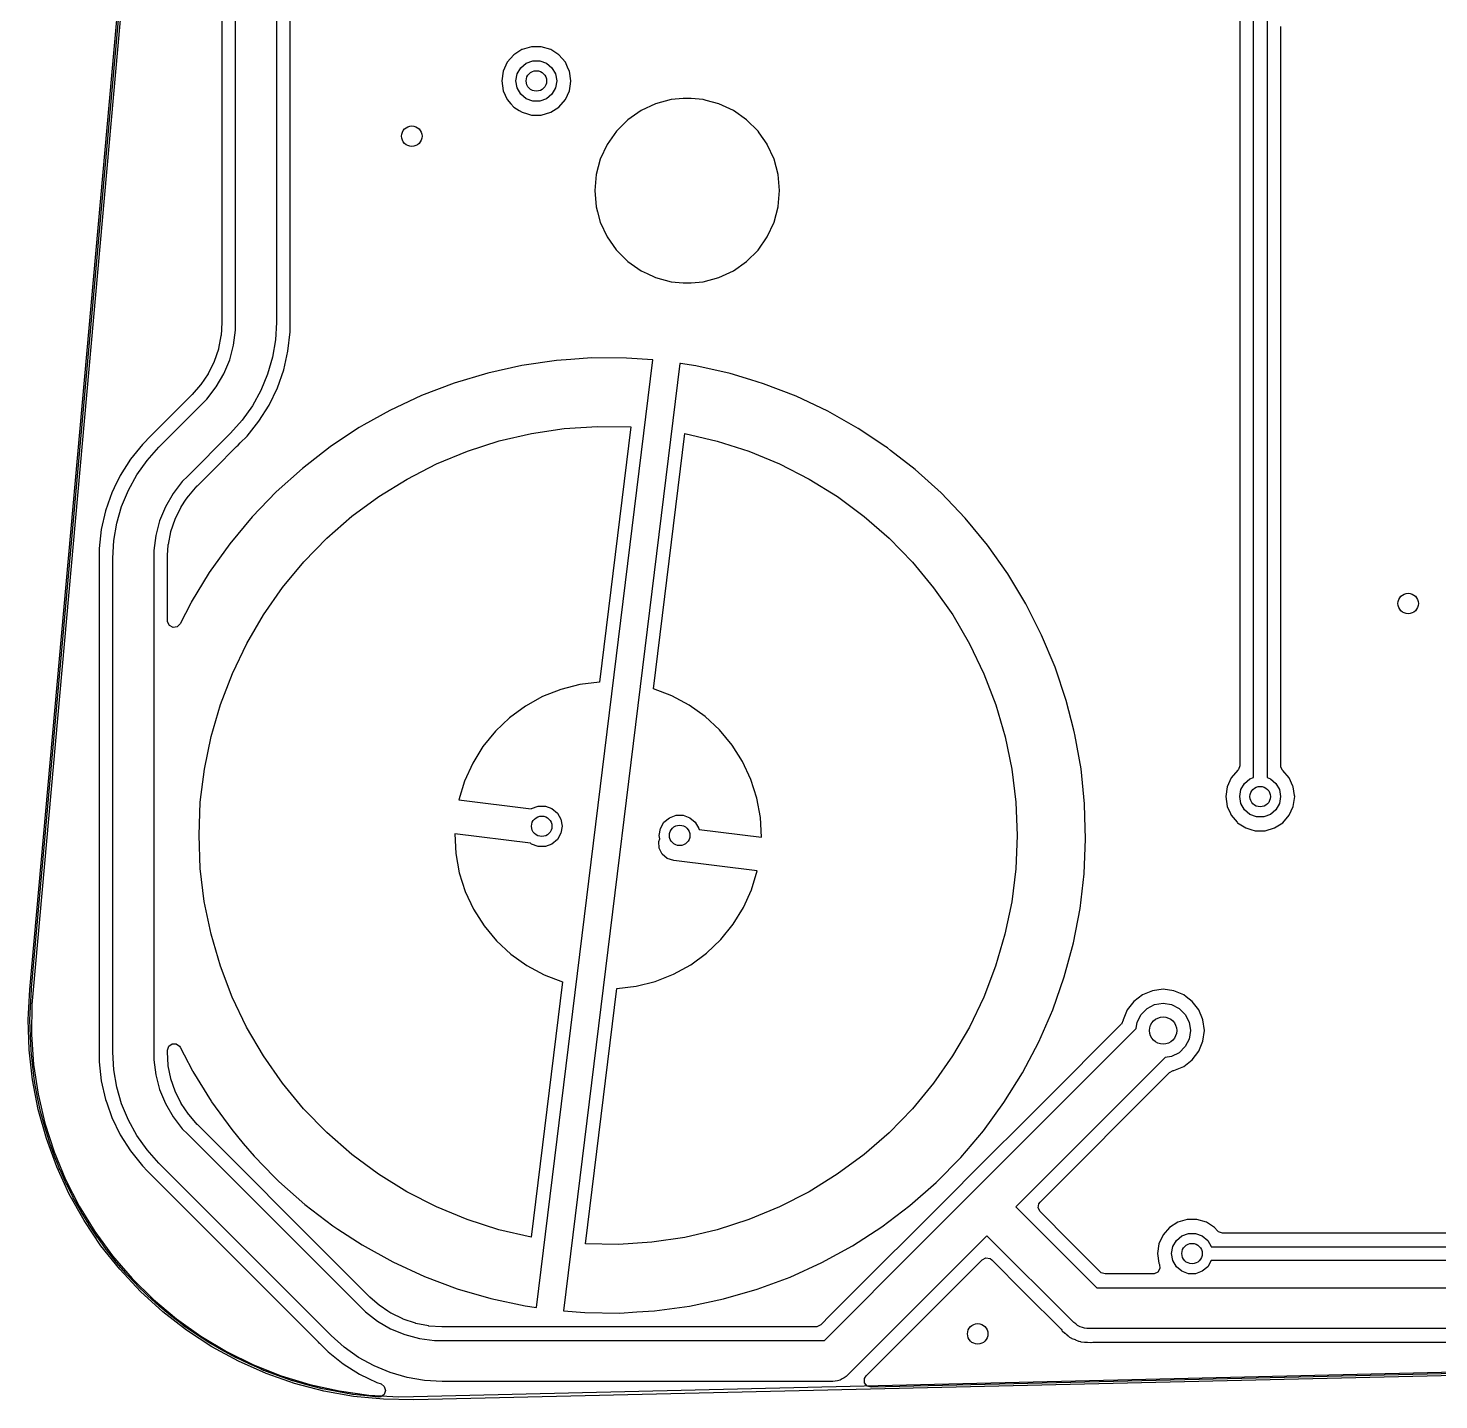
# Model space of a CAD drawing. Extents: x -114 to 114, y -62 to 23.
# Drawn here: x -113.7 to -93.01, y -36.33 to -16.22 of the extents above; entities that cross this region are included whole.
import ezdxf

# ---------------------------------------------------------------- set-up
doc = ezdxf.new("R2010")
doc.units = 0
doc.layers.add('BLACK', color=7, linetype='CONTINUOUS')

msp = doc.modelspace()

# ---------------------------------------------------------------- linework, layer by layer
at = {"layer": 'BLACK', "linetype": 'CONTINUOUS'}
for p, q in [((-113.679, -30.3129), (-109.632, 14.7392)), ((-109.582, 14.7348), (-113.629, -30.3174)), ((-113.651, -30.2928), (-110.056, 9.73617)), ((-110.86, -5.15466), (-110.86, -20.4645)), ((-110.66, -20.5336), (-110.66, -5.19045)), ((-110.06, -5.19045), (-110.06, -20.5336)), ((-95.7313, -27.2088), (-95.7313, -6.97642)), ((-95.5313, -6.97642), (-95.5313, -27.2088)), ((-109.859, -16.9934), (-109.859, -10.8796)), ((-95.9318, -11.0338), (-95.9318, -27.0329)), ((-95.3308, -25.6745), (-95.3308, -16.196)), ((-106.459, -16.5334), (-106.58, -16.6112)), ((-106.458, -16.5334), (-106.459, -16.5334)), ((-106.32, -16.4929), (-106.458, -16.5334)), ((-106.176, -16.4929), (-106.32, -16.4929)), ((-106.32, -16.4929), (-106.32, -16.4929)), ((-106.038, -16.5334), (-106.176, -16.4929)), ((-106.176, -16.4929), (-106.176, -16.4929)), ((-105.917, -16.6112), (-106.038, -16.5334)), ((-106.038, -16.5334), (-106.038, -16.5334)), ((-106.038, -16.5334), (-106.038, -16.5334)), ((-106.038, -16.5334), (-106.038, -16.5334)), ((-106.674, -16.72), (-106.734, -16.8509)), ((-106.58, -16.6112), (-106.674, -16.72)), ((-106.478, -16.8005), (-106.398, -16.7336)), ((-106.398, -16.7336), (-106.301, -16.6979)), ((-106.301, -16.6979), (-106.196, -16.6979)), ((-106.196, -16.6979), (-106.098, -16.7336)), ((-106.098, -16.7336), (-106.019, -16.8005)), ((-105.823, -16.72), (-105.917, -16.6112)), ((-105.917, -16.6112), (-105.917, -16.6112)), ((-105.917, -16.6112), (-105.917, -16.6112)), ((-105.78, -16.8136), (-105.823, -16.72)), ((-106.734, -16.8509), (-106.754, -16.9934)), ((-106.548, -16.9934), (-106.53, -16.8908)), ((-106.53, -16.8908), (-106.478, -16.8005)), ((-106.019, -16.8005), (-105.967, -16.8908)), ((-105.967, -16.8908), (-105.948, -16.9934)), ((-105.763, -16.8509), (-105.78, -16.8136)), ((-105.743, -16.9934), (-105.763, -16.8509)), ((-109.859, -18.6014), (-109.859, -16.9934)), ((-106.754, -16.9934), (-106.754, -16.9934)), ((-106.754, -16.9934), (-106.734, -17.1358)), ((-106.734, -17.1358), (-106.674, -17.2656)), ((-106.53, -17.096), (-106.548, -16.9934)), ((-106.478, -17.1862), (-106.53, -17.096)), ((-105.967, -17.096), (-106.019, -17.1862)), ((-105.948, -16.9934), (-105.967, -17.096)), ((-105.823, -17.2668), (-105.763, -17.1358)), ((-105.763, -17.1358), (-105.749, -17.0345)), ((-105.749, -17.0345), (-105.743, -16.9934)), ((-105.743, -16.9934), (-105.743, -16.9934)), ((-106.674, -17.2656), (-106.674, -17.2668)), ((-106.674, -17.2668), (-106.621, -17.3275)), ((-106.621, -17.3275), (-106.58, -17.3755)), ((-106.58, -17.3755), (-106.499, -17.4273)), ((-106.398, -17.2532), (-106.478, -17.1862)), ((-106.301, -17.2888), (-106.398, -17.2532)), ((-106.196, -17.2888), (-106.301, -17.2888)), ((-106.098, -17.2532), (-106.196, -17.2888)), ((-106.019, -17.1862), (-106.098, -17.2532)), ((-106.038, -17.4533), (-105.917, -17.3755)), ((-105.917, -17.3755), (-105.823, -17.2668)), ((-104.499, -17.3275), (-104.713, -17.4273)), ((-104.271, -17.2663), (-104.499, -17.3275)), ((-104.095, -17.2509), (-104.271, -17.2663)), ((-103.977, -17.2509), (-104.095, -17.2509)), ((-104.095, -17.2509), (-104.095, -17.2509)), ((-103.8, -17.2663), (-103.977, -17.2509)), ((-103.977, -17.2509), (-103.977, -17.2509)), ((-103.755, -17.2783), (-103.8, -17.2663)), ((-103.8, -17.2663), (-103.8, -17.2663)), ((-103.8, -17.2663), (-103.8, -17.2663)), ((-103.572, -17.3275), (-103.755, -17.2783)), ((-103.358, -17.4273), (-103.572, -17.3275)), ((-103.572, -17.3275), (-103.572, -17.3275)), ((-106.499, -17.4273), (-106.458, -17.4533)), ((-106.458, -17.4533), (-106.378, -17.4768)), ((-106.378, -17.4768), (-106.32, -17.4939)), ((-106.32, -17.4939), (-106.32, -17.4939)), ((-106.32, -17.4939), (-106.32, -17.4939)), ((-106.32, -17.4939), (-106.32, -17.4939)), ((-106.32, -17.4939), (-106.176, -17.4939)), ((-106.176, -17.4939), (-106.038, -17.4533)), ((-106.176, -17.4939), (-106.176, -17.4939)), ((-104.907, -17.5629), (-105.074, -17.73)), ((-104.713, -17.4273), (-104.907, -17.5629)), ((-104.713, -17.4273), (-104.713, -17.4273)), ((-103.164, -17.5629), (-103.358, -17.4273)), ((-103.358, -17.4273), (-103.358, -17.4273)), ((-102.997, -17.73), (-103.164, -17.5629)), ((-103.164, -17.5629), (-103.164, -17.5629)), ((-103.164, -17.5629), (-103.164, -17.5629)), ((-105.074, -17.73), (-105.21, -17.9236)), ((-102.98, -17.7545), (-102.997, -17.73)), ((-102.997, -17.73), (-102.997, -17.73)), ((-102.997, -17.73), (-102.997, -17.73)), ((-102.864, -17.9195), (-102.98, -17.7545)), ((-105.21, -17.9236), (-105.31, -18.1377)), ((-102.862, -17.9236), (-102.864, -17.9195)), ((-102.762, -18.1377), (-102.862, -17.9236)), ((-102.862, -17.9236), (-102.862, -17.9236)), ((-105.31, -18.1377), (-105.371, -18.366)), ((-102.701, -18.366), (-102.762, -18.1377)), ((-102.762, -18.1377), (-102.762, -18.1377)), ((-105.371, -18.366), (-105.391, -18.6014)), ((-102.68, -18.6014), (-102.701, -18.366)), ((-102.701, -18.366), (-102.701, -18.366)), ((-102.701, -18.366), (-102.701, -18.366)), ((-109.859, -20.503), (-109.859, -18.6014)), ((-105.391, -18.6014), (-105.391, -18.6014)), ((-105.391, -18.6014), (-105.371, -18.8368)), ((-102.7, -18.8328), (-102.68, -18.6014)), ((-102.68, -18.6014), (-102.68, -18.6014)), ((-105.371, -18.8368), (-105.371, -18.8368)), ((-105.371, -18.8368), (-105.371, -18.8368)), ((-105.371, -18.8368), (-105.35, -18.9124)), ((-105.35, -18.9124), (-105.31, -19.065)), ((-102.762, -19.065), (-102.701, -18.8368)), ((-102.701, -18.8368), (-102.7, -18.8328)), ((-105.31, -19.065), (-105.21, -19.2792)), ((-102.862, -19.2792), (-102.762, -19.065)), ((-105.21, -19.2792), (-105.21, -19.2792)), ((-105.21, -19.2792), (-105.077, -19.4687)), ((-102.997, -19.4728), (-102.862, -19.2792)), ((-105.077, -19.4687), (-105.074, -19.4728)), ((-105.074, -19.4728), (-104.907, -19.6399)), ((-104.907, -19.6399), (-104.713, -19.7754)), ((-103.358, -19.7754), (-103.164, -19.6399)), ((-103.164, -19.6399), (-102.997, -19.4728)), ((-104.713, -19.7754), (-104.713, -19.7754)), ((-104.713, -19.7754), (-104.713, -19.7754)), ((-104.713, -19.7754), (-104.713, -19.7754)), ((-104.713, -19.7754), (-104.623, -19.8176)), ((-104.623, -19.8176), (-104.508, -19.8712)), ((-103.572, -19.8753), (-103.358, -19.7754)), ((-104.508, -19.8712), (-104.499, -19.8753)), ((-104.499, -19.8753), (-104.499, -19.8753)), ((-104.499, -19.8753), (-104.271, -19.9364)), ((-104.271, -19.9364), (-104.271, -19.9364)), ((-104.271, -19.9364), (-104.271, -19.9364)), ((-104.271, -19.9364), (-104.095, -19.9519)), ((-104.095, -19.9519), (-104.095, -19.9519)), ((-104.095, -19.9519), (-103.977, -19.9519)), ((-103.977, -19.9519), (-103.8, -19.9364)), ((-103.8, -19.9364), (-103.572, -19.8753)), ((-103.8, -19.9364), (-103.8, -19.9364)), ((-103.8, -19.9364), (-103.8, -19.9364)), ((-110.86, -20.4645), (-110.86, -20.4646)), ((-110.86, -20.4646), (-110.86, -20.532)), ((-110.86, -20.5352), (-110.873, -20.7261)), ((-110.86, -20.532), (-110.86, -20.5352)), ((-110.689, -20.866), (-110.66, -20.645)), ((-110.66, -20.645), (-110.66, -20.5336)), ((-110.66, -20.5336), (-110.66, -20.5336)), ((-110.66, -20.5336), (-110.66, -20.5336)), ((-110.06, -20.5336), (-110.074, -20.7911)), ((-109.891, -20.9531), (-109.859, -20.674)), ((-109.859, -20.5336), (-109.859, -20.503)), ((-109.859, -20.674), (-109.859, -20.5336)), ((-110.874, -20.7325), (-110.911, -20.9185)), ((-110.873, -20.7261), (-110.874, -20.7325)), ((-110.746, -21.0812), (-110.689, -20.866)), ((-110.074, -20.7911), (-110.117, -21.0454)), ((-110.912, -20.9248), (-110.973, -21.1044)), ((-110.911, -20.9185), (-110.912, -20.9248)), ((-110.832, -21.2871), (-110.746, -21.0812)), ((-110.117, -21.0454), (-110.189, -21.2932)), ((-109.953, -21.2269), (-109.891, -20.9531)), ((-105.953, -21.0915), (-106.461, -21.1656)), ((-106.248, -34.9785), (-104.542, -21.0846)), ((-105.74, -21.0762), (-105.953, -21.0915)), ((-105.953, -21.0915), (-105.953, -21.0915)), ((-105.441, -21.0547), (-105.74, -21.0762)), ((-104.928, -21.0556), (-105.441, -21.0547)), ((-105.441, -21.0547), (-105.441, -21.0547)), ((-105.441, -21.0547), (-105.441, -21.0547)), ((-104.542, -21.0846), (-104.928, -21.0556)), ((-104.928, -21.0556), (-104.928, -21.0556)), ((-111.063, -21.2861), (-111.168, -21.4438)), ((-111.06, -21.2805), (-111.063, -21.2861)), ((-110.976, -21.1104), (-111.06, -21.2805)), ((-110.973, -21.1044), (-110.976, -21.1104)), ((-110.943, -21.4801), (-110.832, -21.2871)), ((-110.189, -21.2932), (-110.287, -21.5315)), ((-110.046, -21.492), (-109.953, -21.2269)), ((-106.962, -21.2767), (-107.454, -21.4242)), ((-106.461, -21.1656), (-106.962, -21.2767)), ((-106.962, -21.2767), (-106.962, -21.2767)), ((-106.461, -21.1656), (-106.461, -21.1656)), ((-104.145, -21.1346), (-105.851, -35.0252)), ((-104.133, -21.1364), (-104.145, -21.1346)), ((-103.908, -21.17), (-104.133, -21.1364)), ((-103.407, -21.2829), (-103.908, -21.17)), ((-103.908, -21.17), (-103.908, -21.17)), ((-103.908, -21.17), (-103.908, -21.17)), ((-103.101, -21.376), (-103.407, -21.2829)), ((-103.407, -21.2829), (-103.407, -21.2829)), ((-103.407, -21.2829), (-103.407, -21.2829)), ((-111.172, -21.4489), (-111.298, -21.5923)), ((-111.168, -21.4438), (-111.172, -21.4489)), ((-111.079, -21.6569), (-110.943, -21.4801)), ((-110.168, -21.745), (-110.046, -21.492)), ((-107.454, -21.4242), (-107.933, -21.6073)), ((-102.916, -21.4321), (-103.101, -21.376)), ((-102.437, -21.6169), (-102.916, -21.4321)), ((-102.916, -21.4321), (-102.916, -21.4321)), ((-111.3, -21.5947), (-111.899, -22.1933)), ((-111.298, -21.5923), (-111.3, -21.5947)), ((-111.157, -21.7355), (-111.079, -21.6569)), ((-110.287, -21.5315), (-110.412, -21.7573)), ((-107.934, -21.6073), (-108.398, -21.8251)), ((-107.933, -21.6073), (-107.934, -21.6073)), ((-101.973, -21.8363), (-102.437, -21.6169)), ((-111.786, -22.3641), (-111.158, -21.7357)), ((-111.158, -21.7357), (-111.157, -21.7355)), ((-110.412, -21.7573), (-110.561, -21.9676)), ((-110.317, -21.9829), (-110.168, -21.745)), ((-108.398, -21.8251), (-108.777, -22.0376)), ((-101.526, -22.0891), (-101.973, -21.8363)), ((-101.973, -21.8363), (-101.973, -21.8363)), ((-110.561, -21.9676), (-110.733, -22.16)), ((-110.492, -22.2024), (-110.317, -21.9829)), ((-108.884, -22.1012), (-109.274, -22.3597)), ((-108.846, -22.0763), (-108.884, -22.1012)), ((-108.777, -22.0376), (-108.846, -22.0763)), ((-106.32, -22.1616), (-105.838, -22.0898)), ((-105.838, -22.0898), (-105.352, -22.0574)), ((-105.352, -22.0574), (-104.864, -22.0646)), ((-104.864, -22.0646), (-105.324, -25.809)), ((-101.12, -22.3597), (-101.526, -22.0891)), ((-101.526, -22.0891), (-101.526, -22.0891)), ((-112.027, -22.3216), (-112.202, -22.5412)), ((-111.899, -22.1933), (-112.027, -22.3216)), ((-111.899, -22.1933), (-111.899, -22.1933)), ((-110.733, -22.1599), (-111.362, -22.7884)), ((-110.733, -22.16), (-110.733, -22.1599)), ((-110.733, -22.1599), (-110.733, -22.1599)), ((-110.733, -22.1599), (-110.733, -22.1599)), ((-110.645, -22.3554), (-110.621, -22.3312)), ((-110.621, -22.3311), (-110.592, -22.3017)), ((-110.621, -22.3312), (-110.621, -22.3311)), ((-110.592, -22.3017), (-110.492, -22.2024)), ((-110.592, -22.3017), (-110.592, -22.3017)), ((-107.26, -22.4213), (-106.795, -22.2724)), ((-106.795, -22.2724), (-106.32, -22.1616)), ((-104.53, -25.9065), (-104.07, -22.1621)), ((-104.07, -22.1621), (-103.595, -22.2731)), ((-103.595, -22.2731), (-103.131, -22.4222)), ((-112.202, -22.5412), (-112.352, -22.779)), ((-111.958, -22.5564), (-111.786, -22.3641)), ((-111.786, -22.3641), (-111.786, -22.3641)), ((-111.786, -22.3641), (-111.786, -22.3641)), ((-110.963, -22.6736), (-110.645, -22.3554)), ((-110.645, -22.3554), (-110.645, -22.3554)), ((-109.274, -22.3597), (-109.68, -22.6736)), ((-107.711, -22.6075), (-107.26, -22.4213)), ((-103.131, -22.4222), (-102.68, -22.6086)), ((-101.099, -22.374), (-101.12, -22.3597)), ((-101.052, -22.4105), (-101.099, -22.374)), ((-100.694, -22.6893), (-101.052, -22.4105)), ((-112.107, -22.7668), (-111.958, -22.5564)), ((-111.219, -22.9291), (-110.963, -22.6736)), ((-109.68, -22.6736), (-110.062, -23.0165)), ((-108.145, -22.8297), (-107.711, -22.6075)), ((-102.68, -22.6086), (-102.246, -22.831)), ((-100.313, -23.0335), (-100.694, -22.6893)), ((-100.694, -22.6893), (-100.694, -22.6893)), ((-100.694, -22.6893), (-100.694, -22.6893)), ((-112.438, -22.9591), (-112.473, -23.032)), ((-112.352, -22.779), (-112.438, -22.9591)), ((-112.232, -22.9925), (-112.107, -22.7668)), ((-111.441, -22.8672), (-111.576, -23.044)), ((-111.362, -22.7884), (-111.441, -22.8672)), ((-111.362, -22.7884), (-111.362, -22.7884)), ((-111.347, -23.0752), (-111.221, -22.9314)), ((-111.221, -22.9314), (-111.219, -22.9291)), ((-108.559, -23.0863), (-108.145, -22.8297)), ((-102.246, -22.831), (-101.831, -23.0878)), ((-112.498, -23.1016), (-112.566, -23.2971)), ((-112.473, -23.032), (-112.498, -23.1016)), ((-112.331, -23.2308), (-112.232, -22.9925)), ((-111.576, -23.044), (-111.688, -23.2369)), ((-111.456, -23.238), (-111.383, -23.1277)), ((-111.383, -23.1277), (-111.351, -23.0803)), ((-111.351, -23.0803), (-111.347, -23.0752)), ((-110.062, -23.0165), (-110.418, -23.3864)), ((-108.952, -23.3759), (-108.559, -23.0863)), ((-101.831, -23.0878), (-101.439, -23.3775)), ((-99.9582, -23.4046), (-100.313, -23.0335)), ((-112.566, -23.2971), (-112.629, -23.5709)), ((-112.402, -23.4787), (-112.331, -23.2308)), ((-111.688, -23.2369), (-111.773, -23.4428)), ((-111.544, -23.4137), (-111.46, -23.2436)), ((-111.46, -23.2436), (-111.456, -23.238)), ((-109.319, -23.6963), (-108.952, -23.3759)), ((-101.439, -23.3775), (-101.072, -23.6981)), ((-112.629, -23.5709), (-112.66, -23.85)), ((-112.445, -23.7329), (-112.402, -23.4787)), ((-111.773, -23.4428), (-111.831, -23.6581)), ((-111.607, -23.5993), (-111.546, -23.4197)), ((-111.546, -23.4197), (-111.544, -23.4137)), ((-110.418, -23.3864), (-110.746, -23.7814)), ((-110.418, -23.3864), (-110.418, -23.3864)), ((-99.6317, -23.8008), (-99.9582, -23.4046)), ((-112.46, -23.9904), (-112.445, -23.7329)), ((-111.831, -23.6581), (-111.86, -23.879)), ((-111.647, -23.798), (-111.646, -23.7915)), ((-111.646, -23.7915), (-111.645, -23.7888)), ((-111.645, -23.7888), (-111.609, -23.6055)), ((-111.609, -23.6055), (-111.607, -23.5993)), ((-110.746, -23.7814), (-111.045, -24.1993)), ((-110.746, -23.7814), (-110.746, -23.7814)), ((-109.66, -24.0455), (-109.319, -23.6963)), ((-101.072, -23.6981), (-100.731, -24.0475)), ((-112.66, -23.85), (-112.66, -23.85)), ((-112.66, -23.85), (-112.66, -23.9547)), ((-112.66, -23.9547), (-112.66, -31.2708)), ((-112.46, -23.9905), (-112.46, -23.9904)), ((-112.46, -31.2336), (-112.46, -23.9905)), ((-111.86, -23.879), (-111.86, -23.9905)), ((-111.86, -23.9905), (-111.86, -23.9905)), ((-111.86, -23.9905), (-111.86, -31.2336)), ((-111.659, -23.9888), (-111.656, -23.9485)), ((-111.659, -23.9921), (-111.659, -23.9888)), ((-111.659, -24.0563), (-111.659, -23.9921)), ((-111.656, -23.9485), (-111.647, -23.798)), ((-99.335, -24.2198), (-99.6317, -23.8008)), ((-111.659, -24.071), (-111.659, -24.0563)), ((-111.659, -24.0563), (-111.659, -24.0563)), ((-111.659, -24.9072), (-111.659, -24.071)), ((-111.659, -24.071), (-111.659, -24.071)), ((-111.045, -24.1994), (-111.311, -24.6379)), ((-111.045, -24.1993), (-111.045, -24.1994)), ((-109.971, -24.4212), (-109.66, -24.0455)), ((-100.731, -24.0475), (-100.421, -24.4233)), ((-99.0698, -24.6593), (-99.335, -24.2198)), ((-110.25, -24.821), (-109.971, -24.4212)), ((-100.421, -24.4233), (-100.141, -24.8232)), ((-111.318, -24.6509), (-111.472, -24.9523)), ((-111.311, -24.638), (-111.318, -24.6509)), ((-111.311, -24.6379), (-111.311, -24.638)), ((-111.311, -24.638), (-111.311, -24.638)), ((-110.496, -25.2421), (-110.25, -24.821)), ((-100.141, -24.8232), (-99.8957, -25.2444)), ((-98.8376, -25.1172), (-99.0698, -24.6593)), ((-111.658, -24.9225), (-111.659, -24.9072)), ((-111.63, -24.977), (-111.658, -24.9225)), ((-111.576, -25.0049), (-111.63, -24.977)), ((-111.515, -24.9954), (-111.576, -25.0049)), ((-111.472, -24.9523), (-111.515, -24.9954)), ((-98.6395, -25.5908), (-98.8376, -25.1172)), ((-110.707, -25.6817), (-110.496, -25.2421)), ((-99.8957, -25.2444), (-99.6849, -25.6842)), ((-98.4766, -26.0776), (-98.6395, -25.5908)), ((-110.882, -26.1371), (-110.707, -25.6817)), ((-105.61, -25.8436), (-105.889, -25.9145)), ((-105.324, -25.809), (-105.61, -25.8436)), ((-99.6849, -25.6842), (-99.5105, -26.1396)), ((-95.3308, -27.0329), (-95.3308, -25.6745)), ((-106.156, -26.0204), (-106.408, -26.1597)), ((-105.889, -25.9145), (-106.156, -26.0204)), ((-104.261, -26.0093), (-104.53, -25.9065)), ((-104.007, -26.1455), (-104.261, -26.0093)), ((-111.019, -26.6051), (-110.882, -26.1371)), ((-106.408, -26.1597), (-106.641, -26.33)), ((-103.773, -26.3131), (-104.007, -26.1455)), ((-99.5105, -26.1396), (-99.3737, -26.6077)), ((-98.366, -26.5116), (-98.4766, -26.0776)), ((-106.641, -26.33), (-106.849, -26.5286)), ((-103.562, -26.5092), (-103.773, -26.3131)), ((-111.117, -27.0828), (-111.019, -26.6051)), ((-106.849, -26.5286), (-107.031, -26.7522)), ((-103.378, -26.7307), (-103.562, -26.5092)), ((-99.3737, -26.6077), (-99.2754, -27.0854)), ((-98.3545, -26.5566), (-98.366, -26.5116)), ((-98.3498, -26.5751), (-98.3545, -26.5566)), ((-98.2597, -27.0805), (-98.3498, -26.5751)), ((-107.031, -26.7522), (-107.182, -26.9972)), ((-103.223, -26.9738), (-103.378, -26.7307)), ((-111.177, -27.5668), (-111.117, -27.0828)), ((-107.182, -26.9972), (-107.301, -27.2594)), ((-103.102, -27.2347), (-103.223, -26.9738)), ((-99.2754, -27.0854), (-99.2162, -27.5694)), ((-98.207, -27.5911), (-98.2597, -27.0805)), ((-95.9578, -27.0993), (-96.0566, -27.2135)), ((-95.9507, -27.0911), (-95.958, -27.0991)), ((-95.958, -27.0991), (-95.9578, -27.0993)), ((-95.9318, -27.0329), (-95.9507, -27.0911)), ((-95.3282, -27.0553), (-95.3308, -27.0329)), ((-95.3027, -27.0976), (-95.3282, -27.0553)), ((-95.3048, -27.0993), (-95.3027, -27.0976)), ((-95.3001, -27.1047), (-95.3048, -27.0993)), ((-107.301, -27.2594), (-107.385, -27.5347)), ((-103.014, -27.5089), (-103.102, -27.2347)), ((-96.0566, -27.2135), (-96.1164, -27.3444)), ((-95.9132, -27.3842), (-95.8611, -27.294)), ((-95.8611, -27.294), (-95.7813, -27.227)), ((-95.7813, -27.227), (-95.7313, -27.2088)), ((-95.5313, -27.2088), (-95.4813, -27.227)), ((-95.4813, -27.227), (-95.4015, -27.294)), ((-95.4015, -27.294), (-95.3494, -27.3842)), ((-95.2059, -27.2135), (-95.3001, -27.1047)), ((-95.3001, -27.1047), (-95.3001, -27.1047)), ((-95.1514, -27.3328), (-95.2059, -27.2135)), ((-102.962, -27.7922), (-103.014, -27.5089)), ((-96.1164, -27.3444), (-96.1369, -27.4868)), ((-96.1369, -27.4868), (-96.1369, -27.4868)), ((-96.1369, -27.4868), (-96.1164, -27.6293)), ((-95.9313, -27.4868), (-95.9132, -27.3842)), ((-95.9132, -27.5894), (-95.9313, -27.4868)), ((-95.3494, -27.3842), (-95.3313, -27.4868)), ((-95.3313, -27.4868), (-95.3494, -27.5894)), ((-95.1461, -27.3444), (-95.1514, -27.3328)), ((-95.1279, -27.4711), (-95.1461, -27.3444)), ((-95.1461, -27.6293), (-95.1256, -27.4868)), ((-95.1256, -27.4868), (-95.1279, -27.4711)), ((-111.196, -28.0541), (-111.177, -27.5668)), ((-107.385, -27.5347), (-106.322, -27.6653)), ((-106.322, -27.6653), (-106.319, -27.6622)), ((-106.319, -27.6622), (-106.221, -27.6265)), ((-106.221, -27.6265), (-106.116, -27.6265)), ((-106.116, -27.6265), (-106.019, -27.6622)), ((-106.019, -27.6622), (-105.939, -27.7292)), ((-99.2162, -27.5694), (-99.1965, -28.0567)), ((-98.207, -27.5912), (-98.207, -27.5911)), ((-98.2013, -27.7818), (-98.207, -27.5912)), ((-98.207, -27.5912), (-98.207, -27.5912)), ((-96.1164, -27.6293), (-96.0688, -27.7336)), ((-95.8611, -27.6797), (-95.9132, -27.5894)), ((-95.7813, -27.7466), (-95.8611, -27.6797)), ((-95.4015, -27.6797), (-95.4813, -27.7466)), ((-95.3494, -27.5894), (-95.4015, -27.6797)), ((-95.2059, -27.7602), (-95.1461, -27.6293)), ((-105.939, -27.7292), (-105.887, -27.8194)), ((-105.887, -27.8194), (-105.869, -27.922)), ((-105.869, -27.922), (-105.887, -28.0246)), ((-104.428, -27.9528), (-104.376, -27.8625)), ((-104.376, -27.8625), (-104.296, -27.7956)), ((-104.296, -27.7956), (-104.199, -27.7599)), ((-104.199, -27.7599), (-104.094, -27.7599)), ((-104.094, -27.7599), (-103.996, -27.7956)), ((-103.996, -27.7956), (-103.917, -27.8625)), ((-103.917, -27.8625), (-103.865, -27.9528)), ((-102.947, -28.0798), (-102.962, -27.7922)), ((-98.1917, -28.1043), (-98.2013, -27.7818)), ((-96.0688, -27.7336), (-96.0566, -27.7602)), ((-96.0566, -27.7602), (-95.9711, -27.8589)), ((-95.9711, -27.8589), (-95.9624, -27.869)), ((-95.9624, -27.869), (-95.8428, -27.9458)), ((-95.6834, -27.7823), (-95.7813, -27.7466)), ((-95.5792, -27.7823), (-95.6834, -27.7823)), ((-95.4813, -27.7466), (-95.5792, -27.7823)), ((-95.4212, -27.9468), (-95.3001, -27.869)), ((-95.3001, -27.869), (-95.2059, -27.7602)), ((-111.177, -28.5413), (-111.196, -28.0541)), ((-106.336, -28.1674), (-107.446, -28.031)), ((-107.446, -28.031), (-107.431, -28.3186)), ((-105.939, -28.1148), (-106.019, -28.1818)), ((-105.887, -28.0246), (-105.939, -28.1148)), ((-104.452, -28.1468), (-104.438, -28.1039)), ((-104.446, -28.0554), (-104.428, -27.9528)), ((-104.438, -28.1039), (-104.446, -28.0554)), ((-103.865, -27.9528), (-103.862, -27.9674)), ((-103.862, -27.9674), (-102.947, -28.0798)), ((-99.1965, -28.0567), (-99.2164, -28.544)), ((-98.2141, -28.6172), (-98.1917, -28.1043)), ((-95.8428, -27.9458), (-95.8413, -27.9468)), ((-95.8413, -27.9468), (-95.769, -27.968)), ((-95.769, -27.968), (-95.7032, -27.9873)), ((-95.7032, -27.9873), (-95.7032, -27.9873)), ((-95.7032, -27.9873), (-95.7032, -27.9873)), ((-95.7032, -27.9873), (-95.7032, -27.9873)), ((-95.7032, -27.9873), (-95.5593, -27.9873)), ((-95.5593, -27.9873), (-95.4212, -27.9468)), ((-95.5593, -27.9873), (-95.5593, -27.9873)), ((-107.431, -28.3186), (-107.379, -28.6018)), ((-106.319, -28.1818), (-106.336, -28.1674)), ((-106.221, -28.2174), (-106.319, -28.1818)), ((-106.116, -28.2174), (-106.221, -28.2174)), ((-106.019, -28.1818), (-106.116, -28.2174)), ((-104.445, -28.2441), (-104.452, -28.1468)), ((-104.401, -28.3312), (-104.445, -28.2441)), ((-104.327, -28.3948), (-104.401, -28.3312)), ((-111.118, -29.0254), (-111.177, -28.5413)), ((-104.234, -28.4254), (-104.327, -28.3948)), ((-103.008, -28.576), (-104.234, -28.4254)), ((-99.2164, -28.544), (-99.2758, -29.028)), ((-107.379, -28.6018), (-107.291, -28.8761)), ((-103.092, -28.8513), (-103.008, -28.576)), ((-98.274, -29.127), (-98.2141, -28.6172)), ((-107.291, -28.8761), (-107.169, -29.137)), ((-103.211, -29.1136), (-103.092, -28.8513)), ((-111.019, -29.5031), (-111.118, -29.0254)), ((-107.169, -29.137), (-107.015, -29.3801)), ((-103.362, -29.3586), (-103.211, -29.1136)), ((-99.2758, -29.028), (-99.3744, -29.5056)), ((-98.3711, -29.6311), (-98.274, -29.127)), ((-103.544, -29.5822), (-103.362, -29.3586)), ((-110.882, -29.9712), (-111.019, -29.5031)), ((-107.015, -29.3801), (-106.831, -29.6015)), ((-103.752, -29.7807), (-103.544, -29.5822)), ((-99.3744, -29.5056), (-99.5114, -29.9737)), ((-106.831, -29.6015), (-106.62, -29.7977)), ((-103.984, -29.9511), (-103.752, -29.7807)), ((-98.5048, -30.1268), (-98.3711, -29.6311)), ((-110.708, -30.4266), (-110.882, -29.9712)), ((-106.62, -29.7977), (-106.386, -29.9652)), ((-106.386, -29.9652), (-106.132, -30.1015)), ((-104.237, -30.0903), (-103.984, -29.9511)), ((-99.5114, -29.9737), (-99.686, -30.429)), ((-105.863, -30.2043), (-106.323, -33.9487)), ((-106.132, -30.1015), (-105.863, -30.2043)), ((-104.783, -30.2671), (-104.504, -30.1963)), ((-104.504, -30.1963), (-104.237, -30.0903)), ((-98.6745, -30.6113), (-98.5048, -30.1268)), ((-113.701, -30.7552), (-113.679, -30.3129)), ((-113.679, -30.3129), (-113.679, -30.3129)), ((-113.666, -30.567), (-113.653, -30.316)), ((-113.653, -30.314), (-113.651, -30.2928)), ((-113.653, -30.316), (-113.653, -30.314)), ((-113.651, -30.2928), (-113.651, -30.2928)), ((-113.629, -30.3174), (-113.649, -30.5361)), ((-113.629, -30.3174), (-113.629, -30.3174)), ((-105.529, -34.0462), (-105.069, -30.3018)), ((-105.069, -30.3018), (-104.783, -30.2671)), ((-97.3585, -30.3931), (-97.484, -30.4893)), ((-97.2125, -30.3326), (-97.3585, -30.3931)), ((-97.3585, -30.3931), (-97.3585, -30.3931)), ((-97.2124, -30.3326), (-97.2125, -30.3326)), ((-97.0557, -30.3119), (-97.2124, -30.3326)), ((-96.8989, -30.3326), (-97.0557, -30.3119)), ((-97.0557, -30.3119), (-97.0557, -30.3119)), ((-96.7529, -30.3931), (-96.8989, -30.3326)), ((-96.8989, -30.3326), (-96.8989, -30.3326)), ((-96.7528, -30.3931), (-96.7529, -30.3931)), ((-96.7152, -30.4219), (-96.7528, -30.3931)), ((-96.7528, -30.3931), (-96.7528, -30.3931)), ((-113.675, -30.7584), (-113.666, -30.567)), ((-113.649, -30.5361), (-113.653, -30.9753)), ((-110.497, -30.8664), (-110.708, -30.4266)), ((-99.686, -30.429), (-99.8969, -30.8687)), ((-98.8792, -31.0821), (-98.6745, -30.6113)), ((-97.5802, -30.6148), (-97.6407, -30.7608)), ((-97.484, -30.4893), (-97.5802, -30.6148)), ((-97.5802, -30.6148), (-97.5802, -30.6148)), ((-97.484, -30.4893), (-97.484, -30.4893)), ((-97.3793, -30.6825), (-97.2908, -30.594)), ((-97.2908, -30.594), (-97.1793, -30.5372)), ((-97.1793, -30.5372), (-97.0557, -30.5176)), ((-97.0557, -30.5176), (-96.9321, -30.5372)), ((-96.9321, -30.5372), (-96.8206, -30.594)), ((-96.8206, -30.594), (-96.7321, -30.6825)), ((-96.6274, -30.4893), (-96.7152, -30.4219)), ((-96.5312, -30.6148), (-96.6274, -30.4893)), ((-96.6274, -30.4893), (-96.6274, -30.4893)), ((-96.6274, -30.4893), (-96.6274, -30.4893)), ((-96.6274, -30.4893), (-96.6274, -30.4893)), ((-96.6274, -30.4893), (-96.6274, -30.4893)), ((-96.4779, -30.7433), (-96.5312, -30.6148)), ((-96.5312, -30.6148), (-96.5312, -30.6148)), ((-113.687, -31.1979), (-113.701, -30.7552)), ((-113.675, -30.7622), (-113.675, -30.7584)), ((-113.668, -31.0012), (-113.675, -30.7622)), ((-97.6697, -30.8237), (-98.8071, -31.9612)), ((-97.6678, -30.8219), (-97.6697, -30.8237)), ((-97.6415, -30.7667), (-97.6678, -30.8219)), ((-97.6407, -30.7608), (-97.6415, -30.7667)), ((-97.6407, -30.7608), (-97.6407, -30.7608)), ((-97.4511, -30.8888), (-97.4361, -30.794)), ((-97.4361, -30.794), (-97.3793, -30.6825)), ((-96.7321, -30.6825), (-96.6753, -30.794)), ((-96.6753, -30.794), (-96.6557, -30.9176)), ((-96.4706, -30.7608), (-96.4779, -30.7433)), ((-96.45, -30.9176), (-96.4706, -30.7608)), ((-113.66, -31.21), (-113.668, -31.0012)), ((-113.653, -30.9753), (-113.622, -31.4134)), ((-110.251, -31.2876), (-110.497, -30.8664)), ((-99.8969, -30.8687), (-100.143, -31.2898)), ((-99.8509, -33.2885), (-97.4511, -30.8888)), ((-96.6557, -30.9176), (-96.6753, -31.0412)), ((-96.4706, -31.0744), (-96.45, -30.9176)), ((-113.638, -31.6381), (-113.687, -31.1979)), ((-113.66, -31.2136), (-113.66, -31.21)), ((-113.634, -31.4478), (-113.66, -31.2136)), ((-112.46, -31.2338), (-112.46, -31.2336)), ((-112.445, -31.4911), (-112.46, -31.2338)), ((-111.86, -31.2336), (-111.86, -31.2336)), ((-111.86, -31.2336), (-111.86, -31.2336)), ((-111.86, -31.2336), (-111.86, -31.2336)), ((-111.86, -31.2336), (-111.86, -31.345)), ((-111.659, -31.2054), (-111.64, -31.1473)), ((-111.659, -31.2189), (-111.659, -31.2054)), ((-111.659, -31.2315), (-111.659, -31.2189)), ((-111.659, -31.2348), (-111.659, -31.2315)), ((-111.647, -31.4261), (-111.659, -31.2348)), ((-111.64, -31.1473), (-111.591, -31.1113)), ((-111.591, -31.1113), (-111.53, -31.1113)), ((-111.53, -31.1113), (-111.48, -31.1473)), ((-111.48, -31.1473), (-111.472, -31.1597)), ((-111.472, -31.1597), (-111.413, -31.2742)), ((-99.1179, -31.5366), (-98.8792, -31.0821)), ((-96.7321, -31.1527), (-96.8206, -31.2412)), ((-96.6753, -31.0412), (-96.7321, -31.1527)), ((-96.6274, -31.3459), (-96.5312, -31.2204)), ((-96.5312, -31.2204), (-96.4706, -31.0744)), ((-113.622, -31.4134), (-113.556, -31.8477)), ((-112.66, -31.2708), (-112.66, -31.2716)), ((-112.66, -31.2716), (-112.66, -31.374)), ((-112.66, -31.374), (-112.66, -31.374)), ((-112.66, -31.374), (-112.629, -31.6531)), ((-111.86, -31.345), (-111.831, -31.566)), ((-111.646, -31.4325), (-111.647, -31.4261)), ((-111.609, -31.6185), (-111.646, -31.4325)), ((-111.413, -31.2742), (-111.292, -31.5056)), ((-109.972, -31.6874), (-110.251, -31.2876)), ((-100.143, -31.2898), (-100.422, -31.6895)), ((-97.0269, -31.313), (-99.2145, -33.5007)), ((-96.9321, -31.298), (-97.0269, -31.313)), ((-96.8206, -31.2412), (-96.9321, -31.298)), ((-96.8989, -31.5026), (-96.7528, -31.4421)), ((-96.7528, -31.4421), (-96.6274, -31.3459)), ((-113.554, -32.0729), (-113.638, -31.6381)), ((-113.608, -31.6589), (-113.634, -31.4478)), ((-112.629, -31.6531), (-112.566, -31.9269)), ((-112.402, -31.7454), (-112.445, -31.4911)), ((-111.831, -31.566), (-111.773, -31.7812)), ((-111.607, -31.6248), (-111.609, -31.6185)), ((-111.546, -31.8044), (-111.607, -31.6248)), ((-111.292, -31.5056), (-111.287, -31.5154)), ((-111.287, -31.5154), (-111.287, -31.5154)), ((-111.287, -31.5154), (-111.017, -31.9522)), ((-99.3891, -31.9725), (-99.1179, -31.5366)), ((-98.861, -33.4307), (-96.9618, -31.5316)), ((-96.9618, -31.5316), (-96.9073, -31.5038)), ((-96.9073, -31.5038), (-96.9048, -31.5034)), ((-96.9048, -31.5034), (-96.8989, -31.5026)), ((-113.608, -31.6622), (-113.608, -31.6589)), ((-113.563, -31.8922), (-113.608, -31.6622)), ((-113.556, -31.8477), (-113.455, -32.2752)), ((-112.331, -31.9932), (-112.402, -31.7454)), ((-111.773, -31.7812), (-111.688, -31.9871)), ((-111.544, -31.8103), (-111.546, -31.8044)), ((-111.46, -31.9805), (-111.544, -31.8103)), ((-109.662, -32.0633), (-109.972, -31.6874)), ((-100.422, -31.6895), (-100.733, -32.0652)), ((-113.519, -32.1019), (-113.563, -31.8922)), ((-112.566, -31.9269), (-112.566, -31.9269)), ((-112.566, -31.9269), (-112.549, -31.9759)), ((-112.549, -31.9759), (-112.473, -32.192)), ((-112.232, -32.2315), (-112.331, -31.9932)), ((-111.688, -31.9871), (-111.576, -32.1801)), ((-111.456, -31.986), (-111.46, -31.9805)), ((-111.351, -32.1437), (-111.456, -31.986)), ((-111.017, -31.9522), (-111.017, -31.9522)), ((-111.017, -31.9522), (-111.017, -31.9522)), ((-111.017, -31.9522), (-111.011, -31.9612)), ((-111.011, -31.9612), (-110.716, -32.368)), ((-109.321, -32.4127), (-109.662, -32.0633)), ((-100.733, -32.0652), (-101.074, -32.4145)), ((-98.8071, -31.9612), (-99.9418, -33.0959)), ((-99.6916, -32.3873), (-99.3891, -31.9725)), ((-113.435, -32.4996), (-113.554, -32.0729)), ((-113.519, -32.105), (-113.519, -32.1019)), ((-113.457, -32.3261), (-113.519, -32.105)), ((-112.473, -32.192), (-112.473, -32.192)), ((-112.473, -32.192), (-112.352, -32.445)), ((-112.107, -32.4573), (-112.232, -32.2315)), ((-111.576, -32.1801), (-111.441, -32.3569)), ((-111.347, -32.1489), (-111.351, -32.1437)), ((-111.29, -32.2135), (-111.347, -32.1489)), ((-111.221, -32.2927), (-111.29, -32.2135)), ((-113.456, -32.33), (-113.457, -32.3261)), ((-113.395, -32.5361), (-113.456, -32.33)), ((-113.455, -32.2752), (-113.321, -32.6933)), ((-112.352, -32.445), (-112.202, -32.6828)), ((-111.958, -32.6676), (-112.107, -32.4573)), ((-111.441, -32.3569), (-111.362, -32.4357)), ((-111.362, -32.4357), (-111.362, -32.4357)), ((-111.362, -32.4357), (-108.833, -34.9641)), ((-111.219, -32.2951), (-111.221, -32.2927)), ((-109.153, -34.3614), (-111.219, -32.2951)), ((-110.716, -32.368), (-110.716, -32.368)), ((-110.716, -32.368), (-110.546, -32.5706)), ((-108.954, -32.7333), (-109.321, -32.4127)), ((-101.074, -32.4145), (-101.441, -32.7349)), ((-100.024, -32.7788), (-99.6916, -32.3873)), ((-113.283, -32.9154), (-113.435, -32.4996)), ((-113.394, -32.539), (-113.395, -32.5361)), ((-113.389, -32.5527), (-113.394, -32.539)), ((-113.314, -32.7574), (-113.389, -32.5527)), ((-112.202, -32.6828), (-112.027, -32.9024)), ((-111.786, -32.8599), (-111.958, -32.6676)), ((-110.546, -32.5706), (-110.386, -32.7607)), ((-113.321, -32.6933), (-113.153, -33.0993)), ((-113.313, -32.7583), (-113.314, -32.7574)), ((-113.261, -32.8924), (-113.313, -32.7583)), ((-113.235, -32.9586), (-113.261, -32.8924)), ((-109.258, -35.3884), (-111.786, -32.8599)), ((-111.786, -32.8599), (-111.786, -32.8599)), ((-110.386, -32.7607), (-110.092, -33.0619)), ((-108.562, -33.0229), (-108.954, -32.7333)), ((-101.441, -32.7349), (-101.834, -33.0244)), ((-100.383, -33.145), (-100.024, -32.7788)), ((-113.098, -33.3177), (-113.283, -32.9154)), ((-113.234, -32.9613), (-113.235, -32.9586)), ((-113.172, -33.0953), (-113.234, -32.9613)), ((-113.137, -33.1718), (-113.172, -33.0953)), ((-113.153, -33.0993), (-112.953, -33.4906)), ((-112.027, -32.9024), (-112.027, -32.9024)), ((-112.027, -32.9024), (-112.027, -32.9024)), ((-112.027, -32.9024), (-111.953, -32.9761)), ((-111.953, -32.9761), (-111.953, -32.9761)), ((-111.953, -32.9761), (-111.928, -33.0017)), ((-111.928, -33.0017), (-111.928, -33.0017)), ((-111.928, -33.0017), (-111.928, -33.0017)), ((-111.928, -33.0017), (-111.881, -33.0483)), ((-111.881, -33.0483), (-111.876, -33.0539)), ((-111.876, -33.0539), (-111.876, -33.054)), ((-111.876, -33.054), (-109.449, -35.4801)), ((-110.092, -33.0619), (-110.028, -33.1274)), ((-108.147, -33.2798), (-108.562, -33.0229)), ((-101.834, -33.0244), (-102.248, -33.2811)), ((-99.9418, -33.0959), (-100.044, -33.1977)), ((-99.9418, -33.0959), (-99.9418, -33.0959)), ((-113.137, -33.1721), (-113.137, -33.1718)), ((-113.136, -33.1733), (-113.137, -33.1721)), ((-113.041, -33.3666), (-113.136, -33.1733)), ((-110.028, -33.1274), (-110.027, -33.1281)), ((-110.027, -33.1281), (-109.643, -33.4683)), ((-107.713, -33.5022), (-108.147, -33.2798)), ((-102.248, -33.2811), (-102.682, -33.5033)), ((-100.044, -33.1977), (-101.908, -35.0626)), ((-100.823, -34.2603), (-99.8509, -33.2886)), ((-100.769, -33.4838), (-100.383, -33.145)), ((-100.044, -33.1977), (-100.044, -33.1977)), ((-99.8509, -33.2886), (-99.8509, -33.2885)), ((-112.881, -33.7038), (-113.098, -33.3177)), ((-113.04, -33.3689), (-113.041, -33.3666)), ((-112.926, -33.5707), (-113.04, -33.3689)), ((-112.953, -33.4906), (-112.723, -33.8646)), ((-109.643, -33.4683), (-109.234, -33.7794)), ((-107.262, -33.6885), (-107.713, -33.5022)), ((-102.682, -33.5033), (-103.133, -33.6895)), ((-101.179, -33.7935), (-100.769, -33.4838)), ((-99.2145, -33.5007), (-98.0284, -34.6868)), ((-98.8887, -33.5162), (-98.8792, -33.4557)), ((-98.8792, -33.4557), (-98.861, -33.4307)), ((-112.926, -33.5712), (-112.926, -33.5707)), ((-112.925, -33.5724), (-112.926, -33.5712)), ((-112.814, -33.7572), (-112.925, -33.5724)), ((-112.634, -34.0713), (-112.881, -33.7038)), ((-106.798, -33.8377), (-107.262, -33.6885)), ((-103.133, -33.6895), (-103.598, -33.8384)), ((-98.861, -33.5707), (-98.8887, -33.5162)), ((-98.418, -34.0136), (-98.861, -33.5707)), ((-96.7032, -33.6863), (-96.8413, -33.7269)), ((-96.5593, -33.6863), (-96.7032, -33.6863)), ((-96.7032, -33.6863), (-96.7032, -33.6863)), ((-96.4212, -33.7269), (-96.5593, -33.6863)), ((-96.5593, -33.6863), (-96.5593, -33.6863)), ((-112.813, -33.7592), (-112.814, -33.7572)), ((-112.683, -33.9516), (-112.813, -33.7592)), ((-112.723, -33.8646), (-112.464, -34.219)), ((-109.234, -33.7794), (-109.161, -33.8272)), ((-109.161, -33.8272), (-108.804, -34.0598)), ((-106.323, -33.9487), (-106.798, -33.8377)), ((-103.598, -33.8384), (-104.072, -33.9492)), ((-101.61, -34.0723), (-101.179, -33.7935)), ((-99.6388, -33.9249), (-101.368, -35.6539)), ((-98.3648, -35.199), (-99.6388, -33.9249)), ((-97.0566, -33.9135), (-97.1164, -34.0444)), ((-96.9624, -33.8047), (-97.0566, -33.9135)), ((-96.8413, -33.7269), (-96.9624, -33.8047)), ((-96.8611, -33.994), (-96.7813, -33.927)), ((-96.8413, -33.7269), (-96.8413, -33.7269)), ((-96.7813, -33.927), (-96.6834, -33.8914)), ((-96.6834, -33.8914), (-96.5792, -33.8914)), ((-96.5792, -33.8914), (-96.4813, -33.927)), ((-96.4813, -33.927), (-96.4015, -33.994)), ((-96.3331, -33.7835), (-96.4212, -33.7269)), ((-96.4212, -33.7269), (-96.4212, -33.7269)), ((-96.4212, -33.7269), (-96.4212, -33.7269)), ((-96.4212, -33.7269), (-96.4212, -33.7269)), ((-96.3001, -33.8047), (-96.3331, -33.7835)), ((-96.259, -33.8522), (-96.3001, -33.8047)), ((-96.2424, -33.8674), (-96.259, -33.8522)), ((-96.1842, -33.8863), (-96.2424, -33.8674)), ((-69.0097, -33.8863), (-96.1842, -33.8863)), ((-112.682, -33.953), (-112.683, -33.9516)), ((-112.556, -34.1278), (-112.682, -33.953)), ((-112.358, -34.4179), (-112.634, -34.0713)), ((-112.555, -34.1296), (-112.556, -34.1278)), ((-112.41, -34.311), (-112.555, -34.1296)), ((-108.804, -34.0598), (-108.804, -34.0598)), ((-108.804, -34.0598), (-108.804, -34.0598)), ((-108.804, -34.0598), (-108.355, -34.3079)), ((-105.041, -34.0534), (-105.529, -34.0462)), ((-104.555, -34.021), (-105.041, -34.0534)), ((-104.072, -33.9492), (-104.555, -34.021)), ((-102.06, -34.3188), (-101.61, -34.0723)), ((-97.9743, -34.4573), (-98.418, -34.0136)), ((-97.1164, -34.0444), (-97.1369, -34.1868)), ((-96.9313, -34.1868), (-96.9132, -34.0842)), ((-96.9132, -34.0842), (-96.8611, -33.994)), ((-96.4015, -33.994), (-96.3494, -34.0842)), ((-96.3494, -34.0842), (-96.3489, -34.0868)), ((-96.3489, -34.0868), (-69.0097, -34.0868)), ((-112.464, -34.219), (-112.177, -34.5515)), ((-112.409, -34.3124), (-112.41, -34.311)), ((-112.268, -34.4761), (-112.409, -34.3124)), ((-108.355, -34.3079), (-107.888, -34.5224)), ((-102.527, -34.5317), (-102.06, -34.3188)), ((-101.792, -35.2297), (-100.823, -34.2603)), ((-101.201, -35.7704), (-99.7088, -34.2785)), ((-99.7088, -34.2785), (-99.6543, -34.2507)), ((-99.6543, -34.2507), (-99.5938, -34.2603)), ((-99.5938, -34.2603), (-99.5688, -34.2785)), ((-99.5688, -34.2785), (-99.0916, -34.7557)), ((-97.1369, -34.1868), (-97.1369, -34.1868)), ((-97.1369, -34.1868), (-97.1164, -34.3293)), ((-97.1164, -34.3293), (-97.1087, -34.3462)), ((-96.9132, -34.2894), (-96.9313, -34.1868)), ((-96.8611, -34.3797), (-96.9132, -34.2894)), ((-96.3494, -34.2894), (-96.4015, -34.3797)), ((-96.3489, -34.2868), (-96.3494, -34.2894)), ((-69.0097, -34.2868), (-96.3489, -34.2868)), ((-112.055, -34.7412), (-112.358, -34.4179)), ((-112.267, -34.4775), (-112.268, -34.4761)), ((-112.109, -34.6468), (-112.267, -34.4775)), ((-108.738, -34.7757), (-109.153, -34.3614)), ((-107.888, -34.5224), (-107.408, -34.7022)), ((-103.009, -34.7098), (-102.527, -34.5317)), ((-97.9625, -34.4674), (-97.9743, -34.4573)), ((-97.9043, -34.4863), (-97.9625, -34.4674)), ((-97.1988, -34.4863), (-97.9043, -34.4863)), ((-97.1875, -34.4857), (-97.1988, -34.4863)), ((-97.1318, -34.4603), (-97.1875, -34.4857)), ((-97.1017, -34.407), (-97.1318, -34.4603)), ((-97.1087, -34.3462), (-97.1017, -34.407)), ((-96.7813, -34.4466), (-96.8611, -34.3797)), ((-96.6834, -34.4823), (-96.7813, -34.4466)), ((-96.5792, -34.4823), (-96.6834, -34.4823)), ((-96.4813, -34.4466), (-96.5792, -34.4823)), ((-96.4015, -34.3797), (-96.4813, -34.4466)), ((-112.177, -34.5515), (-111.864, -34.8599)), ((-112.107, -34.6482), (-112.109, -34.6468)), ((-111.959, -34.7938), (-112.107, -34.6482)), ((-111.728, -35.0393), (-112.055, -34.7412)), ((-107.408, -34.7022), (-106.915, -34.8463)), ((-103.502, -34.8522), (-103.009, -34.7098)), ((-99.0916, -34.7557), (-98.5521, -35.2952)), ((-98.0284, -34.6868), (-80.0378, -34.6868)), ((-111.953, -34.7994), (-111.959, -34.7938)), ((-111.952, -34.8007), (-111.953, -34.7994)), ((-111.781, -34.9567), (-111.952, -34.8007)), ((-111.864, -34.8599), (-111.527, -35.1422)), ((-111.779, -34.9582), (-111.781, -34.9567)), ((-111.613, -35.0959), (-111.779, -34.9582)), ((-108.833, -34.9641), (-108.833, -34.9642)), ((-108.833, -34.9642), (-108.755, -35.0429)), ((-108.714, -34.7994), (-108.738, -34.7757)), ((-108.738, -34.7757), (-108.738, -34.7757)), ((-108.693, -34.8214), (-108.714, -34.7994)), ((-108.69, -34.8236), (-108.693, -34.8214)), ((-108.547, -34.9495), (-108.69, -34.8236)), ((-108.541, -34.9535), (-108.547, -34.9495)), ((-108.428, -35.0293), (-108.541, -34.9535)), ((-106.915, -34.8463), (-106.915, -34.8463)), ((-106.915, -34.8463), (-106.915, -34.8463)), ((-106.915, -34.8463), (-106.413, -34.9539)), ((-106.413, -34.9539), (-106.413, -34.9539)), ((-106.413, -34.9539), (-106.413, -34.9539)), ((-106.413, -34.9539), (-106.248, -34.9785)), ((-104.513, -35.0269), (-104.004, -34.9581)), ((-104.004, -34.9581), (-103.502, -34.8522)), ((-104.004, -34.9581), (-104.004, -34.9581)), ((-104.004, -34.9581), (-104.004, -34.9581)), ((-103.502, -34.8522), (-103.502, -34.8522)), ((-103.502, -34.8522), (-103.502, -34.8522)), ((-111.377, -35.3102), (-111.728, -35.0393)), ((-111.612, -35.0969), (-111.613, -35.0959)), ((-111.428, -35.2387), (-111.612, -35.0969)), ((-111.527, -35.1422), (-111.169, -35.3967)), ((-108.755, -35.0429), (-108.578, -35.1786)), ((-108.384, -35.0588), (-108.428, -35.0293)), ((-108.378, -35.0621), (-108.384, -35.0588)), ((-108.208, -35.146), (-108.378, -35.0621)), ((-108.202, -35.1484), (-108.208, -35.146)), ((-108.022, -35.2094), (-108.202, -35.1484)), ((-105.851, -35.0252), (-105.539, -35.0519)), ((-105.539, -35.0519), (-105.025, -35.0582)), ((-105.025, -35.0582), (-104.773, -35.0428)), ((-104.773, -35.0428), (-104.513, -35.0269)), ((-104.513, -35.0269), (-104.513, -35.0269)), ((-104.513, -35.0269), (-104.513, -35.0269)), ((-101.937, -35.0916), (-102.078, -35.2325)), ((-101.908, -35.0626), (-101.937, -35.0916)), ((-101.937, -35.0916), (-101.937, -35.0916)), ((-111.426, -35.2402), (-111.428, -35.2387)), ((-111.249, -35.3633), (-111.426, -35.2402)), ((-111.006, -35.5521), (-111.377, -35.3102)), ((-111.248, -35.3641), (-111.249, -35.3633)), ((-111.054, -35.4909), (-111.248, -35.3641)), ((-108.578, -35.1786), (-108.385, -35.29)), ((-108.385, -35.29), (-108.179, -35.3753)), ((-108.179, -35.3753), (-107.964, -35.4329)), ((-108.016, -35.2111), (-108.022, -35.2094)), ((-107.83, -35.2481), (-108.016, -35.2111)), ((-107.824, -35.2489), (-107.83, -35.2481)), ((-107.633, -35.2614), (-107.824, -35.2489)), ((-107.63, -35.2615), (-107.633, -35.2614)), ((-107.557, -35.2615), (-107.63, -35.2615)), ((-102.148, -35.2615), (-107.557, -35.2615)), ((-107.557, -35.2615), (-107.557, -35.2615)), ((-102.133, -35.2603), (-102.148, -35.2615)), ((-102.078, -35.2325), (-102.133, -35.2603)), ((-102.024, -35.462), (-101.792, -35.2297)), ((-101.792, -35.2297), (-101.792, -35.2297)), ((-98.5521, -35.2952), (-98.5388, -35.3116)), ((-98.5388, -35.3116), (-98.5348, -35.318)), ((-98.5348, -35.318), (-98.5348, -35.318)), ((-98.5348, -35.318), (-98.4952, -35.3522)), ((-98.4952, -35.3522), (-98.4926, -35.3546)), ((-98.4926, -35.3546), (-98.484, -35.3633)), ((-98.484, -35.3633), (-98.4812, -35.3661)), ((-98.4812, -35.3661), (-98.4683, -35.3757)), ((-98.4683, -35.3757), (-98.4656, -35.3779)), ((-98.4656, -35.3779), (-98.4483, -35.3929)), ((-98.3362, -35.2186), (-98.3648, -35.199)), ((-98.3106, -35.2419), (-98.3362, -35.2186)), ((-98.2911, -35.2495), (-98.3106, -35.2419)), ((-98.2738, -35.2613), (-98.2911, -35.2495)), ((-98.2401, -35.2692), (-98.2738, -35.2613)), ((-98.2077, -35.2817), (-98.2401, -35.2692)), ((-98.1732, -35.2849), (-98.2077, -35.2817)), ((-98.1665, -35.2865), (-98.1732, -35.2849)), ((-98.1623, -35.2859), (-98.1665, -35.2865)), ((-98.1526, -35.2868), (-98.1623, -35.2859)), ((-80.162, -35.2868), (-98.1526, -35.2868)), ((-111.169, -35.3967), (-110.792, -35.6217)), ((-111.051, -35.4923), (-111.054, -35.4909)), ((-110.865, -35.6), (-111.051, -35.4923)), ((-110.617, -35.7636), (-111.006, -35.5521)), ((-109.449, -35.4801), (-109.449, -35.4801)), ((-109.449, -35.4801), (-109.449, -35.4801)), ((-109.449, -35.4801), (-109.446, -35.4836)), ((-109.446, -35.4836), (-109.446, -35.4836)), ((-109.446, -35.4836), (-109.428, -35.5011)), ((-109.428, -35.5011), (-109.428, -35.5012)), ((-109.428, -35.5012), (-109.318, -35.612)), ((-109.065, -35.5603), (-109.258, -35.3884)), ((-109.258, -35.3884), (-109.258, -35.3884)), ((-109.258, -35.3884), (-109.258, -35.3884)), ((-108.855, -35.7095), (-109.065, -35.5603)), ((-107.964, -35.4329), (-107.743, -35.462)), ((-107.743, -35.462), (-107.631, -35.462)), ((-107.631, -35.462), (-107.631, -35.462)), ((-107.631, -35.462), (-107.631, -35.462)), ((-107.631, -35.462), (-102.024, -35.462)), ((-98.4483, -35.3929), (-98.426, -35.4122)), ((-98.426, -35.4122), (-98.426, -35.4122)), ((-98.426, -35.4122), (-98.426, -35.4122)), ((-98.426, -35.4122), (-98.4192, -35.4153)), ((-98.4192, -35.4153), (-98.401, -35.4261)), ((-98.401, -35.4261), (-98.395, -35.4306)), ((-98.395, -35.4306), (-98.3459, -35.4489)), ((-98.3459, -35.4489), (-98.3427, -35.4503)), ((-98.3427, -35.4503), (-98.2951, -35.472)), ((-98.2951, -35.472), (-98.2876, -35.4731)), ((-98.2876, -35.4731), (-98.2671, -35.4783)), ((-98.2671, -35.4783), (-98.2667, -35.4784)), ((-98.2667, -35.4784), (-98.2601, -35.4809)), ((-98.2601, -35.4809), (-98.2079, -35.4847)), ((-98.2079, -35.4847), (-98.2044, -35.485)), ((-98.2044, -35.485), (-98.1884, -35.4873)), ((-98.1884, -35.4873), (-98.1723, -35.4873)), ((-98.1723, -35.4873), (-98.1687, -35.4875)), ((-98.1687, -35.4875), (-98.1638, -35.4878)), ((-98.1638, -35.4878), (-98.1165, -35.4912)), ((-98.1165, -35.4912), (-98.1102, -35.4898)), ((-98.1102, -35.4898), (-98.1092, -35.4896)), ((-98.1092, -35.4896), (-98.0882, -35.4873)), ((-98.0882, -35.4873), (-81.6083, -35.4873)), ((-110.864, -35.6006), (-110.865, -35.6)), ((-110.66, -35.7115), (-110.864, -35.6006)), ((-110.792, -35.6217), (-110.398, -35.8158)), ((-110.657, -35.7128), (-110.66, -35.7115)), ((-110.462, -35.8043), (-110.657, -35.7128)), ((-110.212, -35.9432), (-110.617, -35.7636)), ((-109.318, -35.612), (-109.3, -35.6295)), ((-109.3, -35.6295), (-109.08, -35.8046)), ((-108.629, -35.8343), (-108.855, -35.7095)), ((-108.048, -36.2807), (-81.0637, -35.6481)), ((-81.0625, -35.6981), (-108.047, -36.3306)), ((-101.368, -35.6539), (-101.688, -35.9742)), ((-101.409, -35.9789), (-101.201, -35.7704)), ((-101.368, -35.6539), (-101.368, -35.6539)), ((-81.6059, -35.6853), (-101.337, -36.1478)), ((-101.201, -35.7704), (-101.201, -35.7704)), ((-110.461, -35.8048), (-110.462, -35.8043)), ((-110.316, -35.8695), (-110.461, -35.8048)), ((-110.398, -35.8158), (-109.99, -35.9777)), ((-110.249, -35.8991), (-110.316, -35.8695)), ((-110.246, -35.9002), (-110.249, -35.8991)), ((-110.044, -35.9751), (-110.246, -35.9002)), ((-109.794, -36.0898), (-110.212, -35.9432)), ((-109.824, -36.0524), (-110.044, -35.9751)), ((-109.99, -35.9777), (-109.57, -36.1064)), ((-109.08, -35.8046), (-108.843, -35.954)), ((-108.843, -35.954), (-108.711, -36.0172)), ((-108.391, -35.933), (-108.629, -35.8343)), ((-108.143, -36.0044), (-108.391, -35.933)), ((-101.704, -35.9874), (-101.731, -36.0095)), ((-101.698, -35.9837), (-101.704, -35.9874)), ((-101.695, -35.9804), (-101.698, -35.9837)), ((-101.688, -35.9742), (-101.695, -35.9804)), ((-101.434, -36.0205), (-101.409, -35.9789)), ((-109.821, -36.0533), (-109.824, -36.0524)), ((-109.615, -36.1107), (-109.821, -36.0533)), ((-109.366, -36.2025), (-109.794, -36.0898)), ((-109.388, -36.1703), (-109.615, -36.1107)), ((-109.57, -36.1064), (-109.141, -36.201)), ((-109.385, -36.171), (-109.388, -36.1703)), ((-109.2, -36.2061), (-109.385, -36.171)), ((-108.93, -36.2804), (-109.366, -36.2025)), ((-109.141, -36.201), (-108.706, -36.2609)), ((-108.711, -36.0172), (-108.59, -36.0758)), ((-108.59, -36.0758), (-108.59, -36.0758)), ((-108.59, -36.0758), (-108.59, -36.0758)), ((-108.59, -36.0758), (-108.526, -36.098)), ((-108.526, -36.098), (-108.478, -36.135)), ((-108.46, -36.1936), (-108.48, -36.2514)), ((-108.478, -36.135), (-108.46, -36.1936)), ((-107.889, -36.0476), (-108.143, -36.0044)), ((-107.631, -36.062), (-107.889, -36.0476)), ((-101.9, -36.062), (-107.631, -36.062)), ((-107.631, -36.062), (-107.631, -36.062)), ((-101.866, -36.0557), (-101.9, -36.062)), ((-101.831, -36.0541), (-101.866, -36.0557)), ((-101.812, -36.0456), (-101.831, -36.0541)), ((-101.792, -36.0418), (-101.812, -36.0456)), ((-101.762, -36.0235), (-101.792, -36.0418)), ((-101.731, -36.0095), (-101.762, -36.0235)), ((-101.433, -36.0817), (-101.434, -36.0205)), ((-101.395, -36.1303), (-101.433, -36.0817)), ((-101.337, -36.1478), (-101.395, -36.1303)), ((-109.176, -36.2106), (-109.2, -36.2061)), ((-108.944, -36.2521), (-109.176, -36.2106)), ((-108.94, -36.2526), (-108.944, -36.2521)), ((-108.732, -36.2741), (-108.94, -36.2526)), ((-108.489, -36.3233), (-108.93, -36.2804)), ((-108.569, -36.29), (-108.732, -36.2741)), ((-108.706, -36.2609), (-108.267, -36.2858)), ((-108.531, -36.2862), (-108.569, -36.29)), ((-108.48, -36.2514), (-108.531, -36.2862)), ((-108.047, -36.3306), (-108.489, -36.3233)), ((-108.267, -36.2858), (-108.048, -36.2807))]:
    msp.add_line(p, q, dxfattribs=at)
at = {"layer": 'BLACK'}
for centre, radius in [((-106.248, -16.9934), 0.15), ((-108.075, -17.8035), 0.15), ((-93.4611, -24.6558), 0.15), ((-95.6313, -27.4868), 0.15), ((-106.169, -27.922), 0.15), ((-104.146, -28.0554), 0.15), ((-97.0557, -30.9176), 0.2), ((-96.6313, -34.1868), 0.15), ((-99.775, -35.3645), 0.15)]:
    msp.add_circle(centre, radius, dxfattribs=at)

doc.saveas('drawing.dxf')
